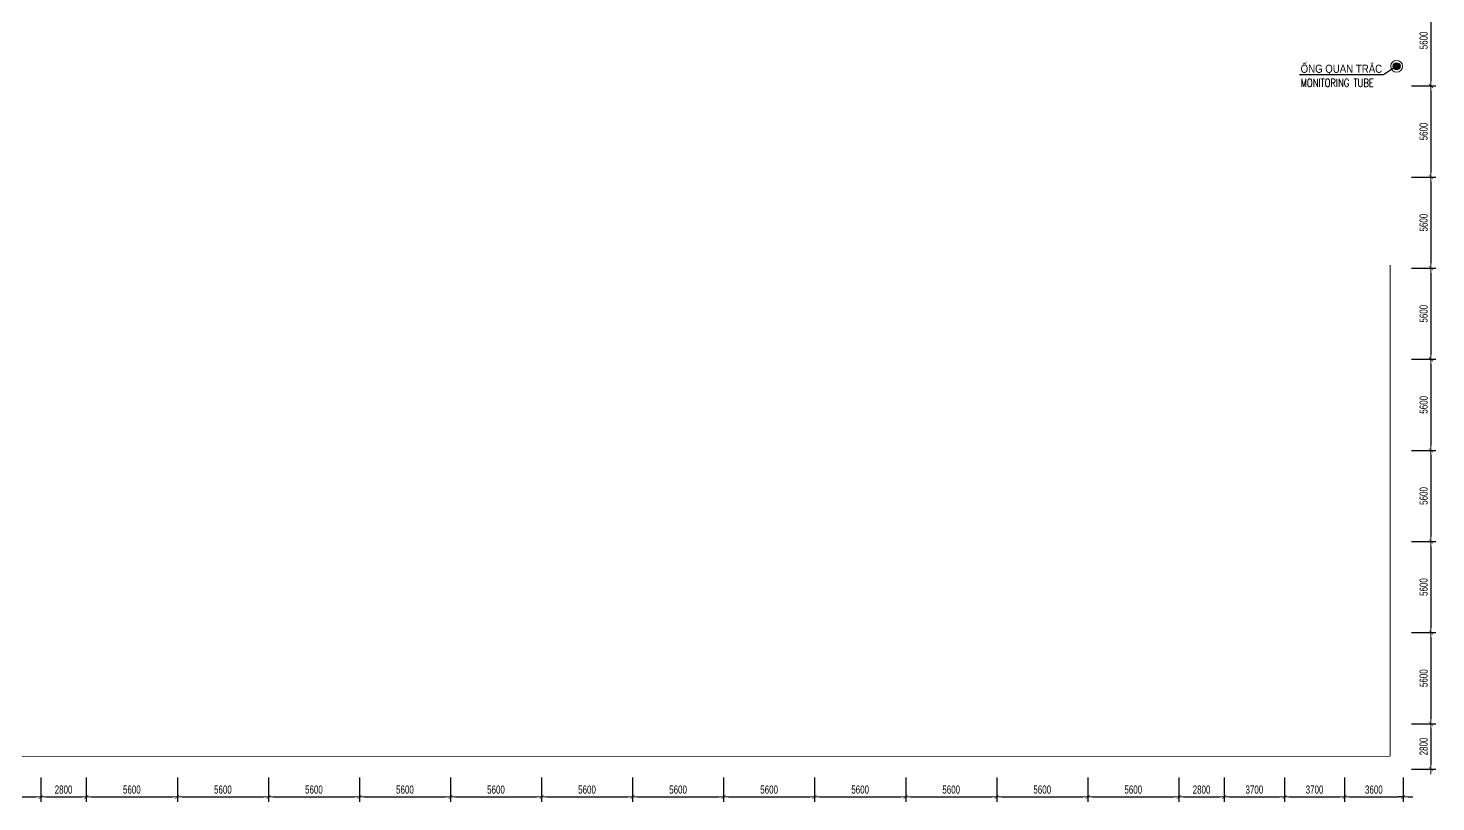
# Model space of a CAD drawing. Header units: millimetres. Extents: x -642477 to 1168880, y -27982 to 330379.
# Drawn here: x 133221 to 219812, y 117648 to 165201 of the extents above; entities that cross this region are included whole.
import ezdxf
from ezdxf.enums import TextEntityAlignment as Align

# ---------------------------------------------------------------- set-up
doc = ezdxf.new("R2010")
doc.units = ezdxf.units.MM
doc.layers.get('0').update_dxf_attribs({"lineweight": 20})
doc.layers.get('Defpoints').update_dxf_attribs({"color": 151, "lineweight": 9})
for name, color, linetype, lineweight in [('CHI', 3, 'Continuous', 20), ('I', 7, 'Continuous', 13), ('NDC_S_CONTINUOUS', 3, 'Continuous', 20), ('NDC_S_DIM', 1, 'Continuous', 15), ('NDC_S_THIN LINE', 8, 'Continuous', 9), ('NDC_S_VN TEXT', 7, 'Continuous', 20)]:
    doc.layers.add(name, color=color, linetype=linetype, lineweight=lineweight)
doc.layers.add('thinghiem', color=141, linetype='Continuous')
doc.styles.add('ARIAL', font='arial.ttf', dxfattribs={"width": 0.8})
doc.styles.add('NDC_ARIAL', font='arial.ttf', dxfattribs={"width": 0.85})
doc.styles.add('NDC_DIM', font='', dxfattribs={"width": 0.75})
doc.styles.add('NDC_ROMANS', font='romans.shx', dxfattribs={"width": 0.8, "bigfont": 'vns.shx'})
doc.styles.get('NDC_DIM').set_extended_font_data('Dotum')
doc.dimstyles.new('DIM50', dxfattribs={"dimscale": 150, "dimtxt": 2.5, "dimasz": 1.1, "dimexe": 0.8, "dimexo": 0.8, "dimgap": 1, "dimtad": 1, "dimdec": 0, "dimlfac": 0.333333, "dimzin": 13, "dimdsep": 46, "dimtxsty": 'ARIAL', "dimblk": 'ARCHTICK', "dimcen": 1, "dimdle": 0.8, "dimclrd": 1, "dimclre": 1, "dimclrt": 3, "dimadec": 0, "dimazin": 0, "dimtfac": 1, "dimtdec": 0, "dimtmove": 0, "dimatfit": 3, "dimldrblk": 'OPEN30', "dimfxl": 7, "dimfxlon": 1, "dimtolj": 1, "dimtzin": 13, "dimarcsym": 1})
doc.dimstyles.new('NDC_dim_200', dxfattribs={"dimscale": 200, "dimtxt": 2.5, "dimasz": 1.5, "dimexe": 1.5, "dimexo": 2.5, "dimgap": 1, "dimtad": 1, "dimdec": 0, "dimzin": 0, "dimdsep": 46, "dimtxsty": 'NDC_DIM', "dimblk": 'DIMMARK', "dimcen": 0.09, "dimdle": 1.2, "dimclrd": 1, "dimclre": 1, "dimclrt": 3, "dimadec": 0, "dimazin": 0, "dimtfac": 1, "dimtdec": 0, "dimtix": 1, "dimtofl": 0, "dimtmove": 0, "dimatfit": 3, "dimfxl": 6, "dimfxlon": 1, "dimtolj": 1, "dimtzin": 0, "dimarcsym": 0})

# ---------------------------------------------------------------- blocks, each defined once
blk = doc.blocks.new('DIMMARK')
at = {"layer": 'NDC_S_DIM', "color": 1}
blk.add_line((-1.5, 0), (1, 0), dxfattribs=at)
at = {"layer": 'NDC_S_DIM', "color": 2, "const_width": 0.1}
blk.add_lwpolyline([(-0.42, -0.42), (0.42, 0.42)], dxfattribs=at)
blk = doc.blocks.new('*D264')
at = {"layer": 'Defpoints', "color": 0, "ltscale": 100, "transparency": 16777216}
for p in [(217800, 167249), (217800, 161649), (219512, 161649)]:
    blk.add_point(p, dxfattribs=at)
at = {"layer": 'NDC_S_DIM', "color": 1, "lineweight": -2, "ltscale": 100, "transparency": 16777216}
for p, q in [((218312, 167249), (219812, 167249)), ((219512, 166949), (219512, 161949)), ((218312, 161649), (219812, 161649))]:
    blk.add_line(p, q, dxfattribs=at)
at = {"layer": 'NDC_S_DIM', "color": 1, "lineweight": -2, "ltscale": 100, "transparency": 16777216, "xscale": 300, "yscale": 300, "zscale": 300}
for p, rotation in [((219512, 167249), 90), ((219512, 161649), 270)]:
    blk.add_blockref('DIMMARK', p, dxfattribs=dict(at, rotation=rotation))
at = {"layer": 'NDC_S_DIM', "color": 3, "ltscale": 100, "transparency": 16777216, "insert": (219062, 164449), "char_height": 500, "attachment_point": 5, "rotation": 90, "style": 'NDC_DIM'}
blk.add_mtext('\\A1;5600', dxfattribs=at)
blk = doc.blocks.new('*D265')
at = {"layer": 'Defpoints', "color": 0, "ltscale": 100, "transparency": 16777216}
for p in [(217800, 161649), (217800, 156049), (219512, 156049)]:
    blk.add_point(p, dxfattribs=at)
at = {"layer": 'NDC_S_DIM', "color": 1, "lineweight": -2, "ltscale": 100, "transparency": 16777216}
for p, q in [((218312, 161649), (219812, 161649)), ((219512, 161349), (219512, 156349)), ((218312, 156049), (219812, 156049))]:
    blk.add_line(p, q, dxfattribs=at)
at = {"layer": 'NDC_S_DIM', "color": 1, "lineweight": -2, "ltscale": 100, "transparency": 16777216, "xscale": 300, "yscale": 300, "zscale": 300}
for p, rotation in [((219512, 161649), 90), ((219512, 156049), 270)]:
    blk.add_blockref('DIMMARK', p, dxfattribs=dict(at, rotation=rotation))
at = {"layer": 'NDC_S_DIM', "color": 3, "ltscale": 100, "transparency": 16777216, "insert": (219062, 158849), "char_height": 500, "attachment_point": 5, "rotation": 90, "style": 'NDC_DIM'}
blk.add_mtext('\\A1;5600', dxfattribs=at)
blk = doc.blocks.new('*D266')
at = {"layer": 'Defpoints', "color": 0, "ltscale": 100, "transparency": 16777216}
for p in [(217800, 156049), (217800, 150449), (219512, 150449)]:
    blk.add_point(p, dxfattribs=at)
at = {"layer": 'NDC_S_DIM', "color": 1, "lineweight": -2, "ltscale": 100, "transparency": 16777216}
for p, q in [((218312, 156049), (219812, 156049)), ((219512, 155749), (219512, 150749)), ((218312, 150449), (219812, 150449))]:
    blk.add_line(p, q, dxfattribs=at)
at = {"layer": 'NDC_S_DIM', "color": 1, "lineweight": -2, "ltscale": 100, "transparency": 16777216, "xscale": 300, "yscale": 300, "zscale": 300}
for p, rotation in [((219512, 156049), 90), ((219512, 150449), 270)]:
    blk.add_blockref('DIMMARK', p, dxfattribs=dict(at, rotation=rotation))
at = {"layer": 'NDC_S_DIM', "color": 3, "ltscale": 100, "transparency": 16777216, "insert": (219062, 153249), "char_height": 500, "attachment_point": 5, "rotation": 90, "style": 'NDC_DIM'}
blk.add_mtext('\\A1;5600', dxfattribs=at)
blk = doc.blocks.new('*D267')
at = {"layer": 'Defpoints', "color": 0, "ltscale": 100, "transparency": 16777216}
for p in [(217800, 150449), (217800, 144849), (219512, 144849)]:
    blk.add_point(p, dxfattribs=at)
at = {"layer": 'NDC_S_DIM', "color": 1, "lineweight": -2, "ltscale": 100, "transparency": 16777216}
for p, q in [((218312, 150449), (219812, 150449)), ((219512, 150149), (219512, 145149)), ((218312, 144849), (219812, 144849))]:
    blk.add_line(p, q, dxfattribs=at)
at = {"layer": 'NDC_S_DIM', "color": 1, "lineweight": -2, "ltscale": 100, "transparency": 16777216, "xscale": 300, "yscale": 300, "zscale": 300}
for p, rotation in [((219512, 150449), 90), ((219512, 144849), 270)]:
    blk.add_blockref('DIMMARK', p, dxfattribs=dict(at, rotation=rotation))
at = {"layer": 'NDC_S_DIM', "color": 3, "ltscale": 100, "transparency": 16777216, "insert": (219062, 147649), "char_height": 500, "attachment_point": 5, "rotation": 90, "style": 'NDC_DIM'}
blk.add_mtext('\\A1;5600', dxfattribs=at)
blk = doc.blocks.new('*D268')
at = {"layer": 'Defpoints', "color": 0, "ltscale": 100, "transparency": 16777216}
for p in [(217800, 144849), (217800, 139249), (219512, 139249)]:
    blk.add_point(p, dxfattribs=at)
at = {"layer": 'NDC_S_DIM', "color": 1, "lineweight": -2, "ltscale": 100, "transparency": 16777216}
for p, q in [((218312, 144849), (219812, 144849)), ((219512, 144549), (219512, 139549)), ((218312, 139249), (219812, 139249))]:
    blk.add_line(p, q, dxfattribs=at)
at = {"layer": 'NDC_S_DIM', "color": 1, "lineweight": -2, "ltscale": 100, "transparency": 16777216, "xscale": 300, "yscale": 300, "zscale": 300}
for p, rotation in [((219512, 144849), 90), ((219512, 139249), 270)]:
    blk.add_blockref('DIMMARK', p, dxfattribs=dict(at, rotation=rotation))
at = {"layer": 'NDC_S_DIM', "color": 3, "ltscale": 100, "transparency": 16777216, "insert": (219062, 142049), "char_height": 500, "attachment_point": 5, "rotation": 90, "style": 'NDC_DIM'}
blk.add_mtext('\\A1;5600', dxfattribs=at)
blk = doc.blocks.new('*D269')
at = {"layer": 'Defpoints', "color": 0, "ltscale": 100, "transparency": 16777216}
for p in [(217800, 139249), (217800, 133649), (219512, 133649)]:
    blk.add_point(p, dxfattribs=at)
at = {"layer": 'NDC_S_DIM', "color": 1, "lineweight": -2, "ltscale": 100, "transparency": 16777216}
for p, q in [((218312, 139249), (219812, 139249)), ((219512, 138949), (219512, 133949)), ((218312, 133649), (219812, 133649))]:
    blk.add_line(p, q, dxfattribs=at)
at = {"layer": 'NDC_S_DIM', "color": 1, "lineweight": -2, "ltscale": 100, "transparency": 16777216, "xscale": 300, "yscale": 300, "zscale": 300}
for p, rotation in [((219512, 139249), 90), ((219512, 133649), 270)]:
    blk.add_blockref('DIMMARK', p, dxfattribs=dict(at, rotation=rotation))
at = {"layer": 'NDC_S_DIM', "color": 3, "ltscale": 100, "transparency": 16777216, "insert": (219062, 136449), "char_height": 500, "attachment_point": 5, "rotation": 90, "style": 'NDC_DIM'}
blk.add_mtext('\\A1;5600', dxfattribs=at)
blk = doc.blocks.new('*D270')
at = {"layer": 'Defpoints', "color": 0, "ltscale": 100, "transparency": 16777216}
for p in [(217800, 133649), (217800, 128049), (219512, 128049)]:
    blk.add_point(p, dxfattribs=at)
at = {"layer": 'NDC_S_DIM', "color": 1, "lineweight": -2, "ltscale": 100, "transparency": 16777216}
for p, q in [((218312, 133649), (219812, 133649)), ((219512, 133349), (219512, 128349)), ((218312, 128049), (219812, 128049))]:
    blk.add_line(p, q, dxfattribs=at)
at = {"layer": 'NDC_S_DIM', "color": 1, "lineweight": -2, "ltscale": 100, "transparency": 16777216, "xscale": 300, "yscale": 300, "zscale": 300}
for p, rotation in [((219512, 133649), 90), ((219512, 128049), 270)]:
    blk.add_blockref('DIMMARK', p, dxfattribs=dict(at, rotation=rotation))
at = {"layer": 'NDC_S_DIM', "color": 3, "ltscale": 100, "transparency": 16777216, "insert": (219062, 130849), "char_height": 500, "attachment_point": 5, "rotation": 90, "style": 'NDC_DIM'}
blk.add_mtext('\\A1;5600', dxfattribs=at)
blk = doc.blocks.new('*D271')
at = {"layer": 'Defpoints', "color": 0, "ltscale": 100, "transparency": 16777216}
for p in [(217800, 128049), (217800, 122449), (219512, 122449)]:
    blk.add_point(p, dxfattribs=at)
at = {"layer": 'NDC_S_DIM', "color": 1, "lineweight": -2, "ltscale": 100, "transparency": 16777216}
for p, q in [((218312, 128049), (219812, 128049)), ((219512, 127749), (219512, 122749)), ((218312, 122449), (219812, 122449))]:
    blk.add_line(p, q, dxfattribs=at)
at = {"layer": 'NDC_S_DIM', "color": 1, "lineweight": -2, "ltscale": 100, "transparency": 16777216, "xscale": 300, "yscale": 300, "zscale": 300}
for p, rotation in [((219512, 128049), 90), ((219512, 122449), 270)]:
    blk.add_blockref('DIMMARK', p, dxfattribs=dict(at, rotation=rotation))
at = {"layer": 'NDC_S_DIM', "color": 3, "ltscale": 100, "transparency": 16777216, "insert": (219062, 125249), "char_height": 500, "attachment_point": 5, "rotation": 90, "style": 'NDC_DIM'}
blk.add_mtext('\\A1;5600', dxfattribs=at)
blk = doc.blocks.new('*D272')
at = {"layer": 'Defpoints', "color": 0, "ltscale": 100, "transparency": 16777216}
for p in [(217800, 122449), (217800, 119649), (219512, 119649)]:
    blk.add_point(p, dxfattribs=at)
at = {"layer": 'NDC_S_DIM', "color": 1, "lineweight": -2, "ltscale": 100, "transparency": 16777216}
for p, q in [((218312, 122449), (219812, 122449)), ((219512, 122149), (219512, 119949)), ((218312, 119649), (219812, 119649))]:
    blk.add_line(p, q, dxfattribs=at)
at = {"layer": 'NDC_S_DIM', "color": 1, "lineweight": -2, "ltscale": 100, "transparency": 16777216, "xscale": 300, "yscale": 300, "zscale": 300}
for p, rotation in [((219512, 122449), 90), ((219512, 119649), 270)]:
    blk.add_blockref('DIMMARK', p, dxfattribs=dict(at, rotation=rotation))
at = {"layer": 'NDC_S_DIM', "color": 3, "ltscale": 100, "transparency": 16777216, "insert": (219062, 121049), "char_height": 500, "attachment_point": 5, "rotation": 90, "style": 'NDC_DIM'}
blk.add_mtext('\\A1;2800', dxfattribs=at)
blk = doc.blocks.new('*D315')
at = {"layer": 'Defpoints', "color": 0, "ltscale": 100, "transparency": 16777216}
for p in [(128400, 119649), (134000, 119649), (134000, 117948)]:
    blk.add_point(p, dxfattribs=at)
at = {"layer": 'NDC_S_DIM', "color": 1, "lineweight": -2, "ltscale": 100, "transparency": 16777216}
for p, q in [((128400, 119148), (128400, 117648)), ((134000, 119148), (134000, 117648)), ((128700, 117948), (133700, 117948))]:
    blk.add_line(p, q, dxfattribs=at)
at = {"layer": 'NDC_S_DIM', "color": 1, "lineweight": -2, "ltscale": 100, "transparency": 16777216, "xscale": 300, "yscale": 300, "zscale": 300, "rotation": 180}
blk.add_blockref('DIMMARK', (128400, 117948), dxfattribs=at)
at = {"layer": 'NDC_S_DIM', "color": 1, "lineweight": -2, "ltscale": 100, "transparency": 16777216, "xscale": 300, "yscale": 300, "zscale": 300}
blk.add_blockref('DIMMARK', (134000, 117948), dxfattribs=at)
at = {"layer": 'NDC_S_DIM', "color": 3, "ltscale": 100, "transparency": 16777216, "insert": (131200, 118398), "char_height": 500, "attachment_point": 5, "style": 'NDC_DIM'}
blk.add_mtext('\\A1;5600', dxfattribs=at)
blk = doc.blocks.new('*D316')
at = {"layer": 'Defpoints', "color": 0, "ltscale": 100, "transparency": 16777216}
for p in [(134000, 119649), (136800, 119649), (136800, 117948)]:
    blk.add_point(p, dxfattribs=at)
at = {"layer": 'NDC_S_DIM', "color": 1, "lineweight": -2, "ltscale": 100, "transparency": 16777216}
for p, q in [((134000, 119148), (134000, 117648)), ((136800, 119148), (136800, 117648)), ((134300, 117948), (136500, 117948))]:
    blk.add_line(p, q, dxfattribs=at)
at = {"layer": 'NDC_S_DIM', "color": 1, "lineweight": -2, "ltscale": 100, "transparency": 16777216, "xscale": 300, "yscale": 300, "zscale": 300, "rotation": 180}
blk.add_blockref('DIMMARK', (134000, 117948), dxfattribs=at)
at = {"layer": 'NDC_S_DIM', "color": 1, "lineweight": -2, "ltscale": 100, "transparency": 16777216, "xscale": 300, "yscale": 300, "zscale": 300}
blk.add_blockref('DIMMARK', (136800, 117948), dxfattribs=at)
at = {"layer": 'NDC_S_DIM', "color": 3, "ltscale": 100, "transparency": 16777216, "insert": (135400, 118398), "char_height": 500, "attachment_point": 5, "style": 'NDC_DIM'}
blk.add_mtext('\\A1;2800', dxfattribs=at)
blk = doc.blocks.new('*D317')
at = {"layer": 'Defpoints', "color": 0, "ltscale": 100, "transparency": 16777216}
for p in [(136800, 119649), (142400, 119649), (142400, 117948)]:
    blk.add_point(p, dxfattribs=at)
at = {"layer": 'NDC_S_DIM', "color": 1, "lineweight": -2, "ltscale": 100, "transparency": 16777216}
for p, q in [((136800, 119148), (136800, 117648)), ((142400, 119148), (142400, 117648)), ((137100, 117948), (142100, 117948))]:
    blk.add_line(p, q, dxfattribs=at)
at = {"layer": 'NDC_S_DIM', "color": 1, "lineweight": -2, "ltscale": 100, "transparency": 16777216, "xscale": 300, "yscale": 300, "zscale": 300, "rotation": 180}
blk.add_blockref('DIMMARK', (136800, 117948), dxfattribs=at)
at = {"layer": 'NDC_S_DIM', "color": 1, "lineweight": -2, "ltscale": 100, "transparency": 16777216, "xscale": 300, "yscale": 300, "zscale": 300}
blk.add_blockref('DIMMARK', (142400, 117948), dxfattribs=at)
at = {"layer": 'NDC_S_DIM', "color": 3, "ltscale": 100, "transparency": 16777216, "insert": (139600, 118398), "char_height": 500, "attachment_point": 5, "style": 'NDC_DIM'}
blk.add_mtext('\\A1;5600', dxfattribs=at)
blk = doc.blocks.new('*D318')
at = {"layer": 'Defpoints', "color": 0, "ltscale": 100, "transparency": 16777216}
for p in [(142400, 119649), (148000, 119649), (148000, 117948)]:
    blk.add_point(p, dxfattribs=at)
at = {"layer": 'NDC_S_DIM', "color": 1, "lineweight": -2, "ltscale": 100, "transparency": 16777216}
for p, q in [((142400, 119148), (142400, 117648)), ((148000, 119148), (148000, 117648)), ((142700, 117948), (147700, 117948))]:
    blk.add_line(p, q, dxfattribs=at)
at = {"layer": 'NDC_S_DIM', "color": 1, "lineweight": -2, "ltscale": 100, "transparency": 16777216, "xscale": 300, "yscale": 300, "zscale": 300, "rotation": 180}
blk.add_blockref('DIMMARK', (142400, 117948), dxfattribs=at)
at = {"layer": 'NDC_S_DIM', "color": 1, "lineweight": -2, "ltscale": 100, "transparency": 16777216, "xscale": 300, "yscale": 300, "zscale": 300}
blk.add_blockref('DIMMARK', (148000, 117948), dxfattribs=at)
at = {"layer": 'NDC_S_DIM', "color": 3, "ltscale": 100, "transparency": 16777216, "insert": (145200, 118398), "char_height": 500, "attachment_point": 5, "style": 'NDC_DIM'}
blk.add_mtext('\\A1;5600', dxfattribs=at)
blk = doc.blocks.new('*D319')
at = {"layer": 'Defpoints', "color": 0, "ltscale": 100, "transparency": 16777216}
for p in [(148000, 119649), (153600, 119649), (153600, 117948)]:
    blk.add_point(p, dxfattribs=at)
at = {"layer": 'NDC_S_DIM', "color": 1, "lineweight": -2, "ltscale": 100, "transparency": 16777216}
for p, q in [((148000, 119148), (148000, 117648)), ((153600, 119148), (153600, 117648)), ((148300, 117948), (153300, 117948))]:
    blk.add_line(p, q, dxfattribs=at)
at = {"layer": 'NDC_S_DIM', "color": 1, "lineweight": -2, "ltscale": 100, "transparency": 16777216, "xscale": 300, "yscale": 300, "zscale": 300, "rotation": 180}
blk.add_blockref('DIMMARK', (148000, 117948), dxfattribs=at)
at = {"layer": 'NDC_S_DIM', "color": 1, "lineweight": -2, "ltscale": 100, "transparency": 16777216, "xscale": 300, "yscale": 300, "zscale": 300}
blk.add_blockref('DIMMARK', (153600, 117948), dxfattribs=at)
at = {"layer": 'NDC_S_DIM', "color": 3, "ltscale": 100, "transparency": 16777216, "insert": (150800, 118398), "char_height": 500, "attachment_point": 5, "style": 'NDC_DIM'}
blk.add_mtext('\\A1;5600', dxfattribs=at)
blk = doc.blocks.new('*D320')
at = {"layer": 'Defpoints', "color": 0, "ltscale": 100, "transparency": 16777216}
for p in [(153600, 119649), (159200, 119649), (159200, 117948)]:
    blk.add_point(p, dxfattribs=at)
at = {"layer": 'NDC_S_DIM', "color": 1, "lineweight": -2, "ltscale": 100, "transparency": 16777216}
for p, q in [((153600, 119148), (153600, 117648)), ((159200, 119148), (159200, 117648)), ((153900, 117948), (158900, 117948))]:
    blk.add_line(p, q, dxfattribs=at)
at = {"layer": 'NDC_S_DIM', "color": 1, "lineweight": -2, "ltscale": 100, "transparency": 16777216, "xscale": 300, "yscale": 300, "zscale": 300, "rotation": 180}
blk.add_blockref('DIMMARK', (153600, 117948), dxfattribs=at)
at = {"layer": 'NDC_S_DIM', "color": 1, "lineweight": -2, "ltscale": 100, "transparency": 16777216, "xscale": 300, "yscale": 300, "zscale": 300}
blk.add_blockref('DIMMARK', (159200, 117948), dxfattribs=at)
at = {"layer": 'NDC_S_DIM', "color": 3, "ltscale": 100, "transparency": 16777216, "insert": (156400, 118398), "char_height": 500, "attachment_point": 5, "style": 'NDC_DIM'}
blk.add_mtext('\\A1;5600', dxfattribs=at)
blk = doc.blocks.new('*D321')
at = {"layer": 'Defpoints', "color": 0, "ltscale": 100, "transparency": 16777216}
for p in [(159200, 119649), (164800, 119649), (164800, 117948)]:
    blk.add_point(p, dxfattribs=at)
at = {"layer": 'NDC_S_DIM', "color": 1, "lineweight": -2, "ltscale": 100, "transparency": 16777216}
for p, q in [((159200, 119148), (159200, 117648)), ((164800, 119148), (164800, 117648)), ((159500, 117948), (164500, 117948))]:
    blk.add_line(p, q, dxfattribs=at)
at = {"layer": 'NDC_S_DIM', "color": 1, "lineweight": -2, "ltscale": 100, "transparency": 16777216, "xscale": 300, "yscale": 300, "zscale": 300, "rotation": 180}
blk.add_blockref('DIMMARK', (159200, 117948), dxfattribs=at)
at = {"layer": 'NDC_S_DIM', "color": 1, "lineweight": -2, "ltscale": 100, "transparency": 16777216, "xscale": 300, "yscale": 300, "zscale": 300}
blk.add_blockref('DIMMARK', (164800, 117948), dxfattribs=at)
at = {"layer": 'NDC_S_DIM', "color": 3, "ltscale": 100, "transparency": 16777216, "insert": (162000, 118398), "char_height": 500, "attachment_point": 5, "style": 'NDC_DIM'}
blk.add_mtext('\\A1;5600', dxfattribs=at)
blk = doc.blocks.new('*D322')
at = {"layer": 'Defpoints', "color": 0, "ltscale": 100, "transparency": 16777216}
for p in [(164800, 119649), (170400, 119649), (170400, 117948)]:
    blk.add_point(p, dxfattribs=at)
at = {"layer": 'NDC_S_DIM', "color": 1, "lineweight": -2, "ltscale": 100, "transparency": 16777216}
for p, q in [((164800, 119148), (164800, 117648)), ((170400, 119148), (170400, 117648)), ((165100, 117948), (170100, 117948))]:
    blk.add_line(p, q, dxfattribs=at)
at = {"layer": 'NDC_S_DIM', "color": 1, "lineweight": -2, "ltscale": 100, "transparency": 16777216, "xscale": 300, "yscale": 300, "zscale": 300, "rotation": 180}
blk.add_blockref('DIMMARK', (164800, 117948), dxfattribs=at)
at = {"layer": 'NDC_S_DIM', "color": 1, "lineweight": -2, "ltscale": 100, "transparency": 16777216, "xscale": 300, "yscale": 300, "zscale": 300}
blk.add_blockref('DIMMARK', (170400, 117948), dxfattribs=at)
at = {"layer": 'NDC_S_DIM', "color": 3, "ltscale": 100, "transparency": 16777216, "insert": (167600, 118398), "char_height": 500, "attachment_point": 5, "style": 'NDC_DIM'}
blk.add_mtext('\\A1;5600', dxfattribs=at)
blk = doc.blocks.new('*D323')
at = {"layer": 'Defpoints', "color": 0, "ltscale": 100, "transparency": 16777216}
for p in [(170400, 119649), (176000, 119649), (176000, 117948)]:
    blk.add_point(p, dxfattribs=at)
at = {"layer": 'NDC_S_DIM', "color": 1, "lineweight": -2, "ltscale": 100, "transparency": 16777216}
for p, q in [((170400, 119148), (170400, 117648)), ((176000, 119148), (176000, 117648)), ((170700, 117948), (175700, 117948))]:
    blk.add_line(p, q, dxfattribs=at)
at = {"layer": 'NDC_S_DIM', "color": 1, "lineweight": -2, "ltscale": 100, "transparency": 16777216, "xscale": 300, "yscale": 300, "zscale": 300, "rotation": 180}
blk.add_blockref('DIMMARK', (170400, 117948), dxfattribs=at)
at = {"layer": 'NDC_S_DIM', "color": 1, "lineweight": -2, "ltscale": 100, "transparency": 16777216, "xscale": 300, "yscale": 300, "zscale": 300}
blk.add_blockref('DIMMARK', (176000, 117948), dxfattribs=at)
at = {"layer": 'NDC_S_DIM', "color": 3, "ltscale": 100, "transparency": 16777216, "insert": (173200, 118398), "char_height": 500, "attachment_point": 5, "style": 'NDC_DIM'}
blk.add_mtext('\\A1;5600', dxfattribs=at)
blk = doc.blocks.new('*D324')
at = {"layer": 'Defpoints', "color": 0, "ltscale": 100, "transparency": 16777216}
for p in [(176000, 119649), (181600, 119649), (181600, 117948)]:
    blk.add_point(p, dxfattribs=at)
at = {"layer": 'NDC_S_DIM', "color": 1, "lineweight": -2, "ltscale": 100, "transparency": 16777216}
for p, q in [((176000, 119148), (176000, 117648)), ((181600, 119148), (181600, 117648)), ((176300, 117948), (181300, 117948))]:
    blk.add_line(p, q, dxfattribs=at)
at = {"layer": 'NDC_S_DIM', "color": 1, "lineweight": -2, "ltscale": 100, "transparency": 16777216, "xscale": 300, "yscale": 300, "zscale": 300, "rotation": 180}
blk.add_blockref('DIMMARK', (176000, 117948), dxfattribs=at)
at = {"layer": 'NDC_S_DIM', "color": 1, "lineweight": -2, "ltscale": 100, "transparency": 16777216, "xscale": 300, "yscale": 300, "zscale": 300}
blk.add_blockref('DIMMARK', (181600, 117948), dxfattribs=at)
at = {"layer": 'NDC_S_DIM', "color": 3, "ltscale": 100, "transparency": 16777216, "insert": (178800, 118398), "char_height": 500, "attachment_point": 5, "style": 'NDC_DIM'}
blk.add_mtext('\\A1;5600', dxfattribs=at)
blk = doc.blocks.new('*D325')
at = {"layer": 'Defpoints', "color": 0, "ltscale": 100, "transparency": 16777216}
for p in [(181600, 119649), (187200, 119649), (187200, 117948)]:
    blk.add_point(p, dxfattribs=at)
at = {"layer": 'NDC_S_DIM', "color": 1, "lineweight": -2, "ltscale": 100, "transparency": 16777216}
for p, q in [((181600, 119148), (181600, 117648)), ((187200, 119148), (187200, 117648)), ((181900, 117948), (186900, 117948))]:
    blk.add_line(p, q, dxfattribs=at)
at = {"layer": 'NDC_S_DIM', "color": 1, "lineweight": -2, "ltscale": 100, "transparency": 16777216, "xscale": 300, "yscale": 300, "zscale": 300, "rotation": 180}
blk.add_blockref('DIMMARK', (181600, 117948), dxfattribs=at)
at = {"layer": 'NDC_S_DIM', "color": 1, "lineweight": -2, "ltscale": 100, "transparency": 16777216, "xscale": 300, "yscale": 300, "zscale": 300}
blk.add_blockref('DIMMARK', (187200, 117948), dxfattribs=at)
at = {"layer": 'NDC_S_DIM', "color": 3, "ltscale": 100, "transparency": 16777216, "insert": (184400, 118398), "char_height": 500, "attachment_point": 5, "style": 'NDC_DIM'}
blk.add_mtext('\\A1;5600', dxfattribs=at)
blk = doc.blocks.new('*D326')
at = {"layer": 'Defpoints', "color": 0, "ltscale": 100, "transparency": 16777216}
for p in [(187200, 119649), (192800, 119649), (192800, 117948)]:
    blk.add_point(p, dxfattribs=at)
at = {"layer": 'NDC_S_DIM', "color": 1, "lineweight": -2, "ltscale": 100, "transparency": 16777216}
for p, q in [((187200, 119148), (187200, 117648)), ((192800, 119148), (192800, 117648)), ((187500, 117948), (192500, 117948))]:
    blk.add_line(p, q, dxfattribs=at)
at = {"layer": 'NDC_S_DIM', "color": 1, "lineweight": -2, "ltscale": 100, "transparency": 16777216, "xscale": 300, "yscale": 300, "zscale": 300, "rotation": 180}
blk.add_blockref('DIMMARK', (187200, 117948), dxfattribs=at)
at = {"layer": 'NDC_S_DIM', "color": 1, "lineweight": -2, "ltscale": 100, "transparency": 16777216, "xscale": 300, "yscale": 300, "zscale": 300}
blk.add_blockref('DIMMARK', (192800, 117948), dxfattribs=at)
at = {"layer": 'NDC_S_DIM', "color": 3, "ltscale": 100, "transparency": 16777216, "insert": (190000, 118398), "char_height": 500, "attachment_point": 5, "style": 'NDC_DIM'}
blk.add_mtext('\\A1;5600', dxfattribs=at)
blk = doc.blocks.new('*D327')
at = {"layer": 'Defpoints', "color": 0, "ltscale": 100, "transparency": 16777216}
for p in [(192800, 119649), (198400, 119649), (198400, 117948)]:
    blk.add_point(p, dxfattribs=at)
at = {"layer": 'NDC_S_DIM', "color": 1, "lineweight": -2, "ltscale": 100, "transparency": 16777216}
for p, q in [((192800, 119148), (192800, 117648)), ((198400, 119148), (198400, 117648)), ((193100, 117948), (198100, 117948))]:
    blk.add_line(p, q, dxfattribs=at)
at = {"layer": 'NDC_S_DIM', "color": 1, "lineweight": -2, "ltscale": 100, "transparency": 16777216, "xscale": 300, "yscale": 300, "zscale": 300, "rotation": 180}
blk.add_blockref('DIMMARK', (192800, 117948), dxfattribs=at)
at = {"layer": 'NDC_S_DIM', "color": 1, "lineweight": -2, "ltscale": 100, "transparency": 16777216, "xscale": 300, "yscale": 300, "zscale": 300}
blk.add_blockref('DIMMARK', (198400, 117948), dxfattribs=at)
at = {"layer": 'NDC_S_DIM', "color": 3, "ltscale": 100, "transparency": 16777216, "insert": (195600, 118398), "char_height": 500, "attachment_point": 5, "style": 'NDC_DIM'}
blk.add_mtext('\\A1;5600', dxfattribs=at)
blk = doc.blocks.new('*D328')
at = {"layer": 'Defpoints', "color": 0, "ltscale": 100, "transparency": 16777216}
for p in [(198400, 119649), (204000, 119649), (204000, 117948)]:
    blk.add_point(p, dxfattribs=at)
at = {"layer": 'NDC_S_DIM', "color": 1, "lineweight": -2, "ltscale": 100, "transparency": 16777216}
for p, q in [((198400, 119148), (198400, 117648)), ((204000, 119148), (204000, 117648)), ((198700, 117948), (203700, 117948))]:
    blk.add_line(p, q, dxfattribs=at)
at = {"layer": 'NDC_S_DIM', "color": 1, "lineweight": -2, "ltscale": 100, "transparency": 16777216, "xscale": 300, "yscale": 300, "zscale": 300, "rotation": 180}
blk.add_blockref('DIMMARK', (198400, 117948), dxfattribs=at)
at = {"layer": 'NDC_S_DIM', "color": 1, "lineweight": -2, "ltscale": 100, "transparency": 16777216, "xscale": 300, "yscale": 300, "zscale": 300}
blk.add_blockref('DIMMARK', (204000, 117948), dxfattribs=at)
at = {"layer": 'NDC_S_DIM', "color": 3, "ltscale": 100, "transparency": 16777216, "insert": (201200, 118398), "char_height": 500, "attachment_point": 5, "style": 'NDC_DIM'}
blk.add_mtext('\\A1;5600', dxfattribs=at)
blk = doc.blocks.new('*D329')
at = {"layer": 'Defpoints', "color": 0, "ltscale": 100, "transparency": 16777216}
for p in [(204000, 119649), (206800, 119649), (206800, 117948)]:
    blk.add_point(p, dxfattribs=at)
at = {"layer": 'NDC_S_DIM', "color": 1, "lineweight": -2, "ltscale": 100, "transparency": 16777216}
for p, q in [((204000, 119148), (204000, 117648)), ((206800, 119148), (206800, 117648)), ((204300, 117948), (206500, 117948))]:
    blk.add_line(p, q, dxfattribs=at)
at = {"layer": 'NDC_S_DIM', "color": 1, "lineweight": -2, "ltscale": 100, "transparency": 16777216, "xscale": 300, "yscale": 300, "zscale": 300, "rotation": 180}
blk.add_blockref('DIMMARK', (204000, 117948), dxfattribs=at)
at = {"layer": 'NDC_S_DIM', "color": 1, "lineweight": -2, "ltscale": 100, "transparency": 16777216, "xscale": 300, "yscale": 300, "zscale": 300}
blk.add_blockref('DIMMARK', (206800, 117948), dxfattribs=at)
at = {"layer": 'NDC_S_DIM', "color": 3, "ltscale": 100, "transparency": 16777216, "insert": (205400, 118398), "char_height": 500, "attachment_point": 5, "style": 'NDC_DIM'}
blk.add_mtext('\\A1;2800', dxfattribs=at)
blk = doc.blocks.new('*D330')
at = {"layer": 'Defpoints', "color": 0, "ltscale": 100, "transparency": 16777216}
for p in [(206800, 119649), (210500, 119649), (210500, 117948)]:
    blk.add_point(p, dxfattribs=at)
at = {"layer": 'NDC_S_DIM', "color": 1, "lineweight": -2, "ltscale": 100, "transparency": 16777216}
for p, q in [((206800, 119148), (206800, 117648)), ((210500, 119148), (210500, 117648)), ((207100, 117948), (210200, 117948))]:
    blk.add_line(p, q, dxfattribs=at)
at = {"layer": 'NDC_S_DIM', "color": 1, "lineweight": -2, "ltscale": 100, "transparency": 16777216, "xscale": 300, "yscale": 300, "zscale": 300, "rotation": 180}
blk.add_blockref('DIMMARK', (206800, 117948), dxfattribs=at)
at = {"layer": 'NDC_S_DIM', "color": 1, "lineweight": -2, "ltscale": 100, "transparency": 16777216, "xscale": 300, "yscale": 300, "zscale": 300}
blk.add_blockref('DIMMARK', (210500, 117948), dxfattribs=at)
at = {"layer": 'NDC_S_DIM', "color": 3, "ltscale": 100, "transparency": 16777216, "insert": (208650, 118398), "char_height": 500, "attachment_point": 5, "style": 'NDC_DIM'}
blk.add_mtext('\\A1;3700', dxfattribs=at)
blk = doc.blocks.new('*D331')
at = {"layer": 'Defpoints', "color": 0, "ltscale": 100, "transparency": 16777216}
for p in [(210500, 119649), (214200, 119649), (214200, 117948)]:
    blk.add_point(p, dxfattribs=at)
at = {"layer": 'NDC_S_DIM', "color": 1, "lineweight": -2, "ltscale": 100, "transparency": 16777216}
for p, q in [((210500, 119148), (210500, 117648)), ((214200, 119148), (214200, 117648)), ((210800, 117948), (213900, 117948))]:
    blk.add_line(p, q, dxfattribs=at)
at = {"layer": 'NDC_S_DIM', "color": 1, "lineweight": -2, "ltscale": 100, "transparency": 16777216, "xscale": 300, "yscale": 300, "zscale": 300, "rotation": 180}
blk.add_blockref('DIMMARK', (210500, 117948), dxfattribs=at)
at = {"layer": 'NDC_S_DIM', "color": 1, "lineweight": -2, "ltscale": 100, "transparency": 16777216, "xscale": 300, "yscale": 300, "zscale": 300}
blk.add_blockref('DIMMARK', (214200, 117948), dxfattribs=at)
at = {"layer": 'NDC_S_DIM', "color": 3, "ltscale": 100, "transparency": 16777216, "insert": (212350, 118398), "char_height": 500, "attachment_point": 5, "style": 'NDC_DIM'}
blk.add_mtext('\\A1;3700', dxfattribs=at)
blk = doc.blocks.new('*D332')
at = {"layer": 'Defpoints', "color": 0, "ltscale": 100, "transparency": 16777216}
for p in [(214200, 119649), (217800, 119649), (217800, 117948)]:
    blk.add_point(p, dxfattribs=at)
at = {"layer": 'NDC_S_DIM', "color": 1, "lineweight": -2, "ltscale": 100, "transparency": 16777216}
for p, q in [((214200, 119148), (214200, 117648)), ((217800, 119148), (217800, 117648)), ((214500, 117948), (217500, 117948)), ((217800, 117948), (217500, 117948)), ((218100, 117948), (218400, 117948))]:
    blk.add_line(p, q, dxfattribs=at)
at = {"layer": 'NDC_S_DIM', "color": 1, "lineweight": -2, "ltscale": 100, "transparency": 16777216, "xscale": 300, "yscale": 300, "zscale": 300, "rotation": 180}
for p in [(214200, 117948), (217800, 117948)]:
    blk.add_blockref('DIMMARK', p, dxfattribs=at)
at = {"layer": 'NDC_S_DIM', "color": 3, "ltscale": 100, "transparency": 16777216, "insert": (216000, 118398), "char_height": 500, "attachment_point": 5, "style": 'NDC_DIM'}
blk.add_mtext('\\A1;3600', dxfattribs=at)
blk = doc.blocks.new('_ArchTick')
at = {"color": 0, "linetype": 'ByBlock', "const_width": 0.15}
blk.add_lwpolyline([(-0.5, -0.5), (0.5, 0.5)], dxfattribs=at)
blk = doc.blocks.new('A$C30dc5052')
at = {"layer": 'NDC_S_THIN LINE', "ltscale": 100, "const_width": 50}
for points in [[(217400, -89900), (217400, -59700)], [(123200, -89900), (217400, -89900)]]:
    blk.add_lwpolyline(points, dxfattribs=at)
blk = doc.blocks.new('A$Ca7b25d36')
at = {"layer": 'NDC_S_CONTINUOUS', "ltscale": 100}
blk.add_blockref('A$C30dc5052', (0, 0), dxfattribs=at)

msp = doc.modelspace()

# ---------------------------------------------------------------- hatches: boundary and pattern name
at = {"layer": 'thinghiem'}
msp.add_hatch(color=256, dxfattribs=at).paths.add_polyline_path([(217189.7, 162862, -1), (217610.3, 162862, -1)])

# ---------------------------------------------------------------- linework, layer by layer
at = {"layer": 'I'}
for radius in [363.8, 210.3]:
    msp.add_circle((217400, 162862), radius, dxfattribs=at)
at = {"layer": 'thinghiem'}
msp.add_circle((217400, 162862), 210.3, dxfattribs=at)

# ---------------------------------------------------------------- block references
at = {"ltscale": 100}
msp.add_blockref('A$Ca7b25d36', (-400, 210348.8), dxfattribs=at)

# ---------------------------------------------------------------- texts
at = {"layer": 'NDC_S_VN TEXT', "style": 'NDC_ARIAL', "width": 0.85}
msp.add_text('ỐNG QUAN TRẮC', height=500, dxfattribs=at).set_placement((211495.7, 162707.1), align=Align.MIDDLE_LEFT)
at = {"layer": 'NDC_S_VN TEXT', "color": 3, "style": 'NDC_ROMANS', "width": 0.75}
msp.add_text('MONITORING TUBE', height=500, dxfattribs=at).set_placement((211495.7, 161840), align=Align.MIDDLE_LEFT)

# ---------------------------------------------------------------- dimensions: what is measured, and where the dimension line sits
at = {"layer": 'NDC_S_DIM', "ltscale": 100}
for base, p1, p2, picture, middle in [((219512.4, 161648.8), (217800, 167248.8), (217800, 161648.8), '*D264', (219062.1, 164448.8)), ((219512.4, 156048.8), (217800, 161648.8), (217800, 156048.8), '*D265', (219062.1, 158848.8)), ((219512.4, 150448.8), (217800, 156048.8), (217800, 150448.8), '*D266', (219062.1, 153248.8)), ((219512.4, 144848.8), (217800, 150448.8), (217800, 144848.8), '*D267', (219062.1, 147648.8)), ((219512.4, 139248.8), (217800, 144848.8), (217800, 139248.8), '*D268', (219062.1, 142048.8)), ((219512.4, 133649.2), (217800, 139248.8), (217800, 133649.2), '*D269', (219062.1, 136449)), ((219512.4, 128049.2), (217800, 133649.2), (217800, 128049.2), '*D270', (219062.1, 130849.2)), ((219512.4, 122449.2), (217800, 128049.2), (217800, 122449.2), '*D271', (219062.1, 125249.2)), ((219512.4, 119648.8), (217800, 122449.2), (217800, 119648.8), '*D272', (219062.1, 121049))]:
    dim = msp.add_linear_dim(base=base, p1=p1, p2=p2, angle=90, dimstyle='NDC_dim_200', override={"dimtmove": 1}, dxfattribs=at)
    dim.commit()
    dim.dimension.update_dxf_attribs({"geometry": picture, "text_midpoint": middle})
for base, p1, p2, picture, middle in [((134000, 117947.9), (128400, 119648.8), (134000, 119648.8), '*D315', (131200, 118398.2)), ((136800, 117947.9), (134000, 119648.8), (136800, 119648.8), '*D316', (135400, 118398.2)), ((142400, 117947.9), (136800, 119648.8), (142400, 119648.8), '*D317', (139600, 118398.2)), ((148000, 117947.9), (142400, 119648.8), (148000, 119648.8), '*D318', (145200, 118398.2)), ((153600, 117947.9), (148000, 119648.8), (153600, 119648.8), '*D319', (150800, 118398.2)), ((159200, 117947.9), (153600, 119648.8), (159200, 119648.8), '*D320', (156400, 118398.2)), ((164800, 117947.9), (159200, 119648.8), (164800, 119648.8), '*D321', (162000, 118398.2)), ((170400, 117947.9), (164800, 119648.8), (170400, 119648.8), '*D322', (167600, 118398.2)), ((176000, 117947.9), (170400, 119648.8), (176000, 119648.8), '*D323', (173200, 118398.2)), ((181600, 117947.9), (176000, 119648.8), (181600, 119648.8), '*D324', (178800, 118398.2)), ((187200, 117947.9), (181600, 119648.8), (187200, 119648.8), '*D325', (184400, 118398.2)), ((192800, 117947.9), (187200, 119648.8), (192800, 119648.8), '*D326', (190000, 118398.2)), ((198400, 117947.9), (192800, 119648.8), (198400, 119648.8), '*D327', (195600, 118398.2)), ((204000, 117947.9), (198400, 119648.8), (204000, 119648.8), '*D328', (201200, 118398.2)), ((206800, 117947.9), (204000, 119648.8), (206800, 119648.8), '*D329', (205400, 118398.2)), ((210500, 117947.9), (206800, 119648.8), (210500, 119648.8), '*D330', (208650, 118398.2)), ((214200, 117947.9), (210500, 119648.8), (214200, 119648.8), '*D331', (212350, 118398.2)), ((217800, 117947.9), (214200, 119648.8), (217800, 119648.8), '*D332', (216000, 118398.2))]:
    dim = msp.add_linear_dim(base=base, p1=p1, p2=p2, dimstyle='NDC_dim_200', override={"dimtmove": 1}, dxfattribs=at)
    dim.commit()
    dim.dimension.update_dxf_attribs({"geometry": picture, "text_midpoint": middle})

# ---------------------------------------------------------------- leaders
at = {"layer": 'CHI', "ltscale": 10}
msp.add_leader([(217400, 162869.4), (216594.2, 162328.9), (211425.6, 162328.9)], dimstyle='DIM50', override={"dimasz": 1, "dimldrblk": 'Open30'}, dxfattribs=at)

doc.saveas('drawing.dxf')
